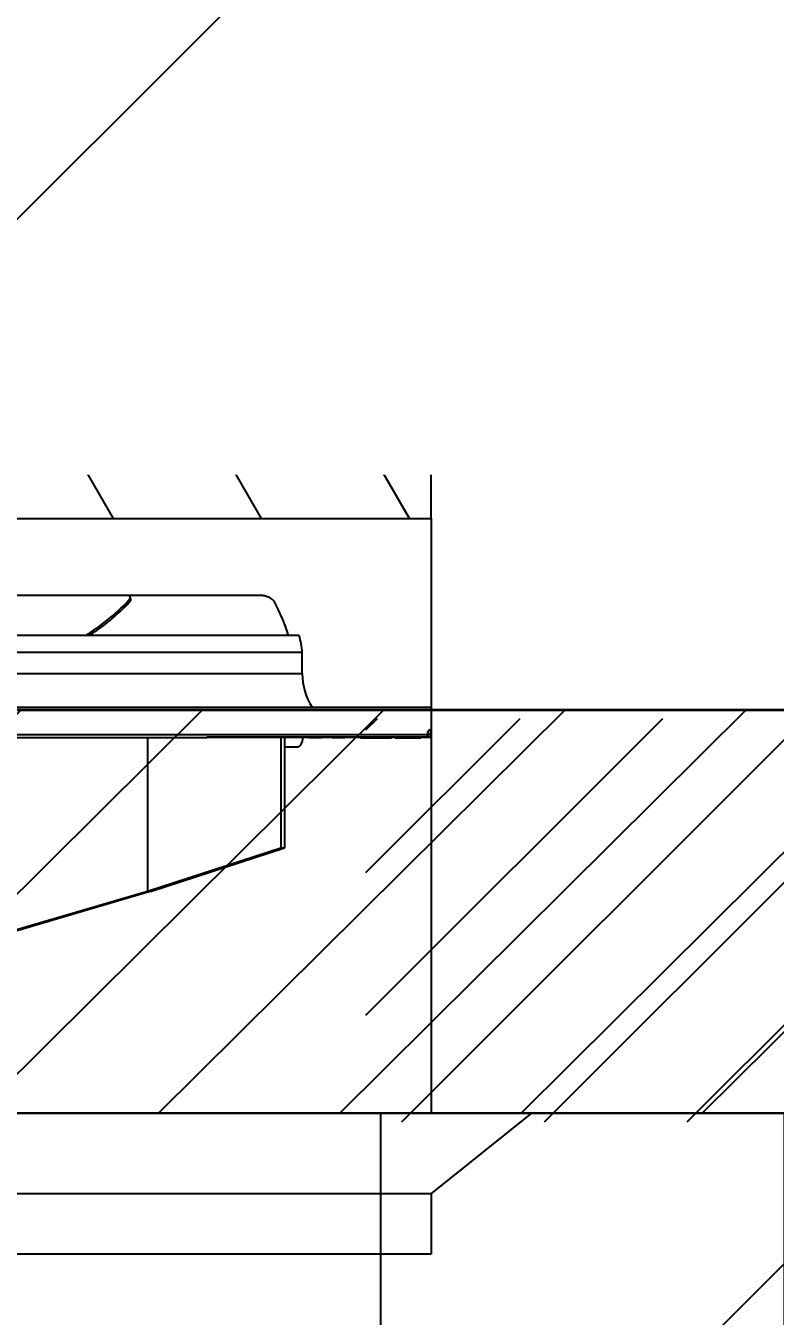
# Model space of a CAD drawing. Extents: x 226317 to 226469, y 8188101 to 8188260.
# Drawn here: x 226421.941 to 226422.313, y 8188167.809 to 8188168.449 of the extents above; entities that cross this region are included whole.
import ezdxf

# ---------------------------------------------------------------- set-up
doc = ezdxf.new("R2010")
doc.units = 0
doc.header["$LTSCALE"] = 15
doc.layers.get('0').update_dxf_attribs({"color": 250})
for name, color, linetype in [('A-ESTRUCTURA-HATCH', 250, 'Continuous'), ('A-ESTRUCTURA-MUROS', 252, 'Continuous'), ('A-HATCH', 250, 'Continuous'), ('A-LINEAS', 250, 'Continuous'), ('A-MOBILIARIO', 250, 'Continuous'), ('L-03_EQUIP-ACCES', 160, 'Continuous'), ('L-04_EQ-MED-CONT', 191, 'Continuous'), ('L-06_EQ-FIN-CONT', 141, 'Continuous'), ('L12 Texto', 12, 'Continuous'), ('L3 Equipos y Ductos', 160, 'Continuous'), ('L4 Linea mediana', 191, 'Continuous'), ('L6 Linea fina', 141, 'Continuous'), ('MURO CF 120', 250, 'Continuous')]:
    doc.layers.add(name, color=color, linetype=linetype)
doc.layers.add('A-MUROS', color=252, linetype='Continuous', lineweight=30)
doc.styles.add('JNV ING', font='romans.shx', dxfattribs={"width": 0.7, "oblique": 8, "height": 0.15})

# ---------------------------------------------------------------- blocks, each defined once
blk = doc.blocks.new('*U79')
at = {"ltscale": 0.5}
blk.add_lwpolyline([(0, 0), (2.405000000004659, 0), (2.405000000004659, 5), (0, 5)], close=True, dxfattribs=at)
blk = doc.blocks.new('EST P2')
at = {"layer": 'A-ESTRUCTURA-HATCH'}
h = blk.add_hatch(dxfattribs=at)
h.set_pattern_fill('ANSI31', color=256, scale=0.02, angle=-1.27e-14)
h.set_pattern_definition([(44.99999999999999, (-226392.077087921, -8188163.059610654), (-0.04490128060534576, 0.04490128060534578), [])])
h.paths.add_polyline_path([(-3.609999800828518, 5.049997551366687), (-3.609999800828518, 4.849997551180422), (-44.78499944024952, 4.849997609853745), (-44.78499937866582, -0.150002358481288), (-46.98999937772169, -0.1500023575499654), (-46.9900000851776, -11.15000259596854), (-3.609999100299319, -11.15005090925843), (-3.609999100299319, -11.40005090925843), (-47.2400000844209, -11.40000240411609), (-47.2400001185888, 0.1499976376071572), (-45.03500012474251, 0.1499976441264153), (-45.03499907316291, 5.049739951267838)])
h.paths.add_polyline_path([(5.875668717751978, 4.849997540004551), (5.875668724213028, 5.04999746195972), (35.52999999574968, 5.049996704794466), (35.52999999574968, 4.849997699260712)])
h.paths.add_polyline_path([(35.5800006974896, -11.1500659417361), (71.88000514596933, -11.1501255556941), (71.88000514596933, -11.40006201900542), (35.5800006974896, -11.40000240504742)])
h.paths.add_polyline_path([(-3.559999100310961, -11.15003591496497), (35.53000069750124, -11.15003591496497), (35.53000069750124, -11.40006590355188), (-3.559999100310961, -11.40006590355188)])
edge = h.paths.add_edge_path()
edge.add_arc((63.30066905263811, -0.1500025354325771), 9.699999993899837, 359.9999991583288, 539.9999991583288)
edge.add_line((53.60066905873828, -0.1500023929402232), (53.80066905874992, -0.1500023929402232))
edge.add_arc((63.30066905263811, -0.1500025354325771), 9.499999993888196, -8.593905818088388e-07, 179.9999991406095, ccw=False)
edge.add_line((72.80066904652631, -0.150002677924931), (73.00066904653795, -0.150002677924931))
h.paths.add_polyline_path([(47.91501720307861, 5.049996227025986), (35.5800006974896, 5.049997347407043), (35.5800006974896, 4.849997348152101), (47.91501677152701, 4.849997607059777)])
edge = h.paths.add_edge_path()
edge.add_arc((63.30067374472856, -0.1500072190538049), 3.300005388395399, 0.001083013335930548, 49.99451371248021)
edge.add_line((65.42211837161449, 2.377740446478128), (65.42216933166492, -0.149981296621263))
edge.add_line((65.42216933166492, -0.149981296621263), (65.27216933167074, -0.149981296621263))
edge.add_line((65.27216933167074, -0.149981296621263), (65.27212526180665, 2.49638928938657))
edge.add_arc((63.30067374501959, -0.1500072181224823), 3.300005387571071, 53.31547490152577, 179.999921187766)
edge.add_line((60.00066835692269, -0.1500026788562536), (59.80066835694015, -0.1500026788562536))
edge.add_arc((63.30067374501959, -0.1500072199851274), 3.50000538808239, 0.0010211422007841975, 179.9999256608235, ccw=False)
edge.add_line((66.80067913257517, -0.1499448418617249), (66.60066855713376, -0.1499448418617249))
edge.add_line((66.60066855713376, -0.1499448418617249), (66.60067913253442, -0.1499448418617249))
h.paths.add_polyline_path([(51.86500159354182, 4.849997512064874), (53.37567124812631, 4.84999814722687), (53.37566821934888, 5.049995731562376), (51.86500180145958, 5.049995731562376)])
at = {"layer": 'A-ESTRUCTURA-MUROS'}
blk.add_lwpolyline([(5.875668717751978, 4.849997540004551), (5.875668724213028, 5.04999746195972), (35.52999999574968, 5.049996704794466), (35.52999999574968, 4.849997699260712), (5.875668717751978, 4.849997540004551)], close=True, dxfattribs=at)

msp = doc.modelspace()

# ---------------------------------------------------------------- hatches: boundary and pattern name
at = {"layer": 'A-HATCH'}
h = msp.add_hatch(dxfattribs=at)
h.set_pattern_fill('_USER', color=8, scale=0.1999999999999993, angle=90, pattern_type=0)
h.set_pattern_definition([(90, (226435.1170880139, 8188159.908668454), (-0.1999999999999996, 1.387778780781446e-17), [])])
h.paths.add_polyline_path([(226403.1870880585, 8188167.909608461), (226403.1870880585, 8188151.909608611), (226434.8670879795, 8188151.909608605), (226434.8670879795, 8188167.909608606)])
at = {"layer": 'L4 Linea mediana', "ltscale": 0.5}
h = msp.add_hatch(dxfattribs=at)
h.set_pattern_fill('ANSI31', color=8, scale=0.02, angle=255)
h.set_pattern_definition([(300.0000000000001, (226421.8421392538, 8188168.324436163), (0.05499261314031186, 0.03174999999999999), [])])
h.paths.add_polyline_path([(226422.1421392538, 8188168.324436163), (226421.5145392396, 8188168.324432912), (226421.5145392396, 8188168.204432912), (226422.1421392538, 8188168.204436162)])
at = {"layer": 'MURO CF 120'}
h = msp.add_hatch(dxfattribs=at)
h.set_pattern_fill('_USER', color=8, scale=0.05, angle=45, style=0, pattern_type=0)
h.set_pattern_definition([(45, (226441.9355481551, 8188203.057413946), (-0.03535533905932738, 0.03535533905932738), [])])
h.paths.add_polyline_path([(226423.5528918005, 8188168.105209492), (226422.1098481291, 8188168.105358257), (226422.1098667162, 8188167.905284358), (226423.5529086401, 8188167.905284286)])

# ---------------------------------------------------------------- linework, layer by layer
at = {"color": 8}
msp.add_line((226424.6533160308, 8188168.809491218, -6.406058199459608e-07), (226421.003144236, 8188168.109491218, -1.438686038975213e-06), dxfattribs=at)
at = {"layer": 'A-LINEAS'}
msp.add_lwpolyline([(226403.1870880585, 8188167.909608461), (226403.1870880585, 8188151.909608611), (226434.8670879795, 8188151.909608605), (226434.8670879795, 8188167.909608606)], close=True, dxfattribs=at)
at = {"layer": 'A-MUROS', "color": 8}
for p, q in [((226424.6533160307, 8188168.10960843), (226421.003144236, 8188168.109608423, -7.980802190292527e-07)), ((226424.6533160307, 8188168.109492497, -6.406058199459608e-07), (226421.0031442473, 8188168.109491253, -1.438686038975213e-06)), ((226439.9920804941, 8188167.909608265), (226420.8531438971, 8188167.909608554, -7.980802190292527e-07))]:
    msp.add_line(p, q, dxfattribs=at)
at = {"layer": 'L-03_EQUIP-ACCES', "color": 8}
for p, q in [((226422.0311296113, 8188168.095921031, -6.111658137980602e-08), (226422.0311296113, 8188168.096021031, -6.111658137980602e-08)), ((226422.1056197263, 8188168.09587103, -6.111658137980602e-08), (226422.1056197263, 8188168.095921031, -6.111658137980602e-08)), ((226422.1068697251, 8188168.09587103, -6.111658137980602e-08), (226422.1056197263, 8188168.09587103, -6.111658137980602e-08)), ((226422.1068697251, 8188168.09587103, -6.111658137980602e-08), (226422.1068697251, 8188168.095921031, -6.111658137980602e-08)), ((226422.1293697335, 8188168.09587103, -6.111658137980602e-08), (226422.1068697251, 8188168.09587103, -6.111658137980602e-08)), ((226422.1071296014, 8188168.095711031, -6.111658137980602e-08), (226422.1071296014, 8188168.09587103, -6.111658137980602e-08)), ((226422.1071296014, 8188168.095711031, -6.111658137980602e-08), (226422.1225982286, 8188168.095711031, -6.111658137980602e-08)), ((226422.1075329758, 8188168.095868531, -6.111658137980602e-08), (226422.1075329758, 8188168.09587103, -6.111658137980602e-08)), ((226422.1079925574, 8188168.095868531, -6.111658137980602e-08), (226422.1079925574, 8188168.09587103, -6.111658137980602e-08)), ((226422.1084528245, 8188168.095868531, -6.111658137980602e-08), (226422.1084528245, 8188168.09587103, -6.111658137980602e-08)), ((226422.1087095417, 8188168.095868531, -6.111658137980602e-08), (226422.1087095417, 8188168.09587103, -6.111658137980602e-08)), ((226422.1087112106, 8188168.095868531, -6.111658137980602e-08), (226422.1087095417, 8188168.095868531, -6.111658137980602e-08)), ((226422.1087112106, 8188168.095868531, -6.111658137980602e-08), (226422.1087112106, 8188168.09587103, -6.111658137980602e-08)), ((226422.1087128796, 8188168.095868531, -6.111658137980602e-08), (226422.1087112106, 8188168.095868531, -6.111658137980602e-08)), ((226422.1087128796, 8188168.095868531, -6.111658137980602e-08), (226422.1087128796, 8188168.09587103, -6.111658137980602e-08)), ((226422.1087145187, 8188168.095868531, -6.111658137980602e-08), (226422.1087128796, 8188168.095868531, -6.111658137980602e-08)), ((226422.1087145187, 8188168.095868531, -6.111658137980602e-08), (226422.1087145187, 8188168.09587103, -6.111658137980602e-08)), ((226422.1087161876, 8188168.095868531, -6.111658137980602e-08), (226422.1087145187, 8188168.095868531, -6.111658137980602e-08)), ((226422.1087161876, 8188168.095868531, -6.111658137980602e-08), (226422.1087161876, 8188168.09587103, -6.111658137980602e-08)), ((226422.1087178566, 8188168.095868531, -6.111658137980602e-08), (226422.1087161876, 8188168.095868531, -6.111658137980602e-08)), ((226422.1087178566, 8188168.095868531, -6.111658137980602e-08), (226422.1087178566, 8188168.09587103, -6.111658137980602e-08)), ((226422.1087194957, 8188168.095868531, -6.111658137980602e-08), (226422.1087178566, 8188168.095868531, -6.111658137980602e-08)), ((226422.1087194957, 8188168.095868531, -6.111658137980602e-08), (226422.1087194957, 8188168.09587103, -6.111658137980602e-08)), ((226422.1087211646, 8188168.095868531, -6.111658137980602e-08), (226422.1087194957, 8188168.095868531, -6.111658137980602e-08)), ((226422.1087211646, 8188168.095868531, -6.111658137980602e-08), (226422.1087211646, 8188168.09587103, -6.111658137980602e-08)), ((226422.1087228037, 8188168.095868531, -6.111658137980602e-08), (226422.1087211646, 8188168.095868531, -6.111658137980602e-08)), ((226422.1087228037, 8188168.095868531, -6.111658137980602e-08), (226422.1087228037, 8188168.09587103, -6.111658137980602e-08)), ((226422.1087244727, 8188168.095868531, -6.111658137980602e-08), (226422.1087228037, 8188168.095868531, -6.111658137980602e-08)), ((226422.1087244727, 8188168.095868531, -6.111658137980602e-08), (226422.1087244727, 8188168.09587103, -6.111658137980602e-08)), ((226422.1087261416, 8188168.095868531, -6.111658137980602e-08), (226422.1087244727, 8188168.095868531, -6.111658137980602e-08)), ((226422.1087261416, 8188168.095868531, -6.111658137980602e-08), (226422.1087261416, 8188168.09587103, -6.111658137980602e-08)), ((226422.1087277807, 8188168.095868531, -6.111658137980602e-08), (226422.1087261416, 8188168.095868531, -6.111658137980602e-08)), ((226422.1087277807, 8188168.095868531, -6.111658137980602e-08), (226422.1087277807, 8188168.09587103, -6.111658137980602e-08)), ((226422.1087294497, 8188168.095868531, -6.111658137980602e-08), (226422.1087277807, 8188168.095868531, -6.111658137980602e-08)), ((226422.1087294497, 8188168.095868531, -6.111658137980602e-08), (226422.1087294497, 8188168.09587103, -6.111658137980602e-08)), ((226422.1087311186, 8188168.095868531, -6.111658137980602e-08), (226422.1087294497, 8188168.095868531, -6.111658137980602e-08)), ((226422.1087311186, 8188168.095868531, -6.111658137980602e-08), (226422.1087311186, 8188168.09587103, -6.111658137980602e-08)), ((226422.1087327577, 8188168.095868531, -6.111658137980602e-08), (226422.1087311186, 8188168.095868531, -6.111658137980602e-08)), ((226422.1087327577, 8188168.095868531, -6.111658137980602e-08), (226422.1087327577, 8188168.09587103, -6.111658137980602e-08)), ((226422.1087344266, 8188168.095868531, -6.111658137980602e-08), (226422.1087327577, 8188168.095868531, -6.111658137980602e-08)), ((226422.1087344266, 8188168.095868531, -6.111658137980602e-08), (226422.1087344266, 8188168.09587103, -6.111658137980602e-08)), ((226422.1087360658, 8188168.095868531, -6.111658137980602e-08), (226422.1087344266, 8188168.095868531, -6.111658137980602e-08)), ((226422.1087360658, 8188168.095868531, -6.111658137980602e-08), (226422.1087360658, 8188168.09587103, -6.111658137980602e-08)), ((226422.1087377347, 8188168.095868531, -6.111658137980602e-08), (226422.1087360658, 8188168.095868531, -6.111658137980602e-08)), ((226422.1087377347, 8188168.095868531, -6.111658137980602e-08), (226422.1087377347, 8188168.09587103, -6.111658137980602e-08)), ((226422.1087394036, 8188168.095868531, -6.111658137980602e-08), (226422.1087377347, 8188168.095868531, -6.111658137980602e-08)), ((226422.1087394036, 8188168.095868531, -6.111658137980602e-08), (226422.1087394036, 8188168.09587103, -6.111658137980602e-08)), ((226422.1087410428, 8188168.095868531, -6.111658137980602e-08), (226422.1087394036, 8188168.095868531, -6.111658137980602e-08)), ((226422.1087410428, 8188168.095868531, -6.111658137980602e-08), (226422.1087410428, 8188168.09587103, -6.111658137980602e-08)), ((226422.1114197351, 8188168.095868531, -6.111658137980602e-08), (226422.1087410428, 8188168.095868531, -6.111658137980602e-08)), ((226422.1114197351, 8188168.095868531, -6.111658137980602e-08), (226422.1114197351, 8188168.09587103, -6.111658137980602e-08)), ((226422.112493632, 8188168.095868531, -6.111658137980602e-08), (226422.1114197351, 8188168.095868531, -6.111658137980602e-08)), ((226422.112493632, 8188168.095868531, -6.111658137980602e-08), (226422.112493632, 8188168.09587103, -6.111658137980602e-08)), ((226422.1136888243, 8188168.095868531, -6.111658137980602e-08), (226422.1136888243, 8188168.09587103, -6.111658137980602e-08)), ((226422.1147924341, 8188168.095868531, -6.111658137980602e-08), (226422.1136888243, 8188168.095868531, -6.111658137980602e-08)), ((226422.1148277499, 8188168.095868531, -6.111658137980602e-08), (226422.1148277499, 8188168.09587103, -6.111658137980602e-08)), ((226422.114980755, 8188168.095868531, -6.111658137980602e-08), (226422.114980755, 8188168.09587103, -6.111658137980602e-08)), ((226422.1152927555, 8188168.095868531, -6.111658137980602e-08), (226422.1152927555, 8188168.09587103, -6.111658137980602e-08)), ((226422.1157476284, 8188168.095868531, -6.111658137980602e-08), (226422.1157476284, 8188168.09587103, -6.111658137980602e-08)), ((226422.1163851596, 8188168.095868531, -6.111658137980602e-08), (226422.1158123292, 8188168.095868531, -6.111658137980602e-08)), ((226422.1163851596, 8188168.095868531, -6.111658137980602e-08), (226422.1163851596, 8188168.09587103, -6.111658137980602e-08)), ((226422.1165360786, 8188168.095868531, -6.111658137980602e-08), (226422.1165360786, 8188168.09587103, -6.111658137980602e-08)), ((226422.1167941071, 8188168.095868531, -6.111658137980602e-08), (226422.1167941071, 8188168.09587103, -6.111658137980602e-08)), ((226422.1168109156, 8188168.095868531, -6.111658137980602e-08), (226422.1168109156, 8188168.09587103, -6.111658137980602e-08)), ((226422.1169960178, 8188168.095868531, -6.111658137980602e-08), (226422.1169960178, 8188168.09587103, -6.111658137980602e-08)), ((226422.1169960178, 8188168.095868531, -6.111658137980602e-08), (226422.1170857526, 8188168.095868531, -6.111658137980602e-08)), ((226422.1170857526, 8188168.095868531, -6.111658137980602e-08), (226422.1170857526, 8188168.09587103, -6.111658137980602e-08)), ((226422.1171937264, 8188168.095868531, -6.111658137980602e-08), (226422.1171205319, 8188168.095868531, -6.111658137980602e-08)), ((226422.1172289528, 8188168.095868531, -6.111658137980602e-08), (226422.1172289528, 8188168.09587103, -6.111658137980602e-08)), ((226422.1172316052, 8188168.095868531, -6.111658137980602e-08), (226422.1172316052, 8188168.09587103, -6.111658137980602e-08)), ((226422.1172751762, 8188168.095868531, -6.111658137980602e-08), (226422.1172751762, 8188168.09587103, -6.111658137980602e-08)), ((226422.1180312611, 8188168.095868531, -6.111658137980602e-08), (226422.1172751762, 8188168.095868531, -6.111658137980602e-08)), ((226422.1180312611, 8188168.095868531, -6.111658137980602e-08), (226422.1180312611, 8188168.09587103, -6.111658137980602e-08)), ((226422.1180312611, 8188168.095868531, -6.111658137980602e-08), (226422.1182668485, 8188168.095868531, -6.111658137980602e-08)), ((226422.1182668485, 8188168.095868531, -6.111658137980602e-08), (226422.1182668485, 8188168.09587103, -6.111658137980602e-08)), ((226422.1182668485, 8188168.095868531, -6.111658137980602e-08), (226422.1191418447, 8188168.095868531, -6.111658137980602e-08)), ((226422.1191418447, 8188168.095868531, -6.111658137980602e-08), (226422.1191418447, 8188168.09587103, -6.111658137980602e-08)), ((226422.1195584811, 8188168.095868531, -6.111658137980602e-08), (226422.1191418447, 8188168.095868531, -6.111658137980602e-08)), ((226422.1195584811, 8188168.095868531, -6.111658137980602e-08), (226422.1195584811, 8188168.09587103, -6.111658137980602e-08)), ((226422.1204207815, 8188168.095868531, -6.111658137980602e-08), (226422.1195584811, 8188168.095868531, -6.111658137980602e-08)), ((226422.1204207815, 8188168.095868531, -6.111658137980602e-08), (226422.1204207815, 8188168.09587103, -6.111658137980602e-08)), ((226422.1205495872, 8188168.095868531, -6.111658137980602e-08), (226422.1204207815, 8188168.095868531, -6.111658137980602e-08)), ((226422.1205495872, 8188168.095868531, -6.111658137980602e-08), (226422.1205495872, 8188168.09587103, -6.111658137980602e-08)), ((226422.1216835059, 8188168.095868531, -6.111658137980602e-08), (226422.1205495872, 8188168.095868531, -6.111658137980602e-08)), ((226422.1216835059, 8188168.095868531, -6.111658137980602e-08), (226422.1216835059, 8188168.09587103, -6.111658137980602e-08)), ((226422.1216835059, 8188168.095868531, -6.111658137980602e-08), (226422.1223229445, 8188168.095868531, -6.111658137980602e-08)), ((226422.1223229445, 8188168.095868531, -6.111658137980602e-08), (226422.1223229445, 8188168.09587103, -6.111658137980602e-08)), ((226422.1232178785, 8188168.095868531, -6.111658137980602e-08), (226422.1223229445, 8188168.095868531, -6.111658137980602e-08)), ((226422.1232178785, 8188168.095868531, -6.111658137980602e-08), (226422.1232178785, 8188168.09587103, -6.111658137980602e-08)), ((226422.1238251604, 8188168.095868531, -6.111658137980602e-08), (226422.1232178785, 8188168.095868531, -6.111658137980602e-08)), ((226422.1238251604, 8188168.095868531, -6.111658137980602e-08), (226422.1238251604, 8188168.09587103, -6.111658137980602e-08)), ((226422.1250421382, 8188168.095868531, -6.111658137980602e-08), (226422.1238251604, 8188168.095868531, -6.111658137980602e-08)), ((226422.1243707813, 8188168.095711031, -6.111658137980602e-08), (226422.1371296026, 8188168.095711031, -6.111658137980602e-08)), ((226422.1250889577, 8188168.095868531, -6.111658137980602e-08), (226422.1250889577, 8188168.09587103, -6.111658137980602e-08)), ((226422.1251001932, 8188168.095868531, -6.111658137980602e-08), (226422.1251001932, 8188168.09587103, -6.111658137980602e-08)), ((226422.1251001932, 8188168.095868531, -6.111658137980602e-08), (226422.1259751894, 8188168.095868531, -6.111658137980602e-08)), ((226422.1259751894, 8188168.095868531, -6.111658137980602e-08), (226422.1259751894, 8188168.09587103, -6.111658137980602e-08)), ((226422.1259751894, 8188168.095868531, -6.111658137980602e-08), (226422.1259976305, 8188168.095868531, -6.111658137980602e-08)), ((226422.1259976305, 8188168.095868531, -6.111658137980602e-08), (226422.1259976305, 8188168.09587103, -6.111658137980602e-08)), ((226422.1269237973, 8188168.095868531, -6.111658137980602e-08), (226422.1259976305, 8188168.095868531, -6.111658137980602e-08)), ((226422.1269237973, 8188168.095868531, -6.111658137980602e-08), (226422.1269237973, 8188168.09587103, -6.111658137980602e-08)), ((226422.1279841043, 8188168.095868531, -6.111658137980602e-08), (226422.1269237973, 8188168.095868531, -6.111658137980602e-08)), ((226422.1279841043, 8188168.095868531, -6.111658137980602e-08), (226422.1279841043, 8188168.09587103, -6.111658137980602e-08)), ((226422.1293697335, 8188168.09587103, -6.111658137980602e-08), (226422.1293697335, 8188168.095921031, -6.111658137980602e-08)), ((226422.1306197323, 8188168.09587103, -6.111658137980602e-08), (226422.1293697335, 8188168.09587103, -6.111658137980602e-08)), ((226422.1306197323, 8188168.09587103, -6.111658137980602e-08), (226422.1306197323, 8188168.095921031, -6.111658137980602e-08)), ((226422.1371296026, 8188168.095711031, -6.111658137980602e-08), (226422.1371296026, 8188168.095921031, -6.111658137980602e-08))]:
    msp.add_line(p, q, dxfattribs=at)
at = {"layer": 'L-03_EQUIP-ACCES', "color": 8, "ltscale": 1.5}
for p, q in [((226422.1421427744, 8188167.969610932, -6.111658137980602e-08), (226422.1421427744, 8188167.909610932, -6.111658137980602e-08)), ((226422.1921427745, 8188167.909610932, -6.111658115776141e-08), (226421.4645432513, 8188167.909607618, -6.111658126878372e-08))]:
    msp.add_line(p, q, dxfattribs=at)
at = {"layer": 'L-04_EQ-MED-CONT', "color": 8, "ltscale": 1.5}
for p, q in [((226422.1421427744, 8188167.869610933, -6.111658137980602e-08), (226422.1921427745, 8188167.909610932, -6.111658137980602e-08)), ((226422.1421427744, 8188167.869610933, -6.111658115776141e-08), (226421.5145432513, 8188167.869607618, -6.111658126878372e-08))]:
    msp.add_line(p, q, dxfattribs=at)
at = {"layer": 'L-06_EQ-FIN-CONT', "color": 8, "ltscale": 1.5}
for p, q in [((226422.1421427744, 8188167.869610933, -6.111658137980602e-08), (226422.1421427744, 8188167.839610932, -6.111658137980602e-08)), ((226422.1421427744, 8188167.839610932, -6.111658115776141e-08), (226421.5145432513, 8188167.839607618, -6.111658126878372e-08))]:
    msp.add_line(p, q, dxfattribs=at)
at = {"layer": 'L3 Equipos y Ductos', "color": 8}
for p, q in [((226422.0767607965, 8188168.146399788, -6.111658137980602e-08), (226421.5799176969, 8188168.146399788, -6.111658137980602e-08)), ((226422.0783392467, 8188168.13795499, -6.111658137980602e-08), (226421.5783392467, 8188168.13795499, -6.111658137980602e-08)), ((226422.0783392467, 8188168.127421032, -6.111658137980602e-08), (226421.5783392467, 8188168.127421032, -6.111658137980602e-08)), ((226421.5145392395, 8188168.110911396, -6.111658137980602e-08), (226422.1421392538, 8188168.110911396, -6.111658137980602e-08)), ((226422.1421392538, 8188168.110911396, -6.111658137980602e-08), (226422.1421392538, 8188168.099661396, -6.111658137980602e-08)), ((226421.5162220277, 8188168.097431031, -6.111658137980602e-08), (226422.1404564656, 8188168.097431031, -6.111658137980602e-08)), ((226422.1404681779, 8188168.097421031, -6.111658137980602e-08), (226422.1406196035, 8188168.097421031, -6.111658137980602e-08)), ((226422.1406296171, 8188168.097431031, -6.111658137980602e-08), (226422.1406296171, 8188168.098796553, -6.111658137980602e-08)), ((226422.1421295978, 8188168.097431031, -6.111658137980602e-08), (226422.1421295978, 8188168.09966137, -6.111658137980602e-08)), ((226421.5162103154, 8188168.095921031, -6.111658137980602e-08), (226422.0311296113, 8188168.095921031, -6.111658137980602e-08)), ((226422.0016584523, 8188168.095921031, -6.111658137980602e-08), (226422.0016584523, 8188168.082021032, -6.111658137980602e-08)), ((226422.0016586013, 8188168.095921031, -6.111658137980602e-08), (226422.0016586013, 8188168.082021032, -6.111658137980602e-08)), ((226422.1421295978, 8188168.096021031, -6.111658137980602e-08), (226422.0311296113, 8188168.096021031, -6.111658137980602e-08)), ((226422.1421295978, 8188168.095921031, -6.111658137980602e-08), (226422.0311296113, 8188168.095921031, -6.111658137980602e-08)), ((226422.0677022763, 8188168.095921031, -6.111658137980602e-08), (226422.0677022763, 8188168.082021032, -6.111658137980602e-08)), ((226422.0696133502, 8188168.095921031, -6.111658137980602e-08), (226422.0696133502, 8188168.082021032, -6.111658137980602e-08)), ((226422.0696133502, 8188168.091161031, -6.111658137980602e-08), (226422.0759470142, 8188168.091161031, -6.111658137980602e-08)), ((226422.0699680723, 8188168.095911031, -6.111658137980602e-08), (226422.0699680723, 8188168.095921031, -6.111658137980602e-08)), ((226422.0711594202, 8188168.095911031, -6.111658137980602e-08), (226422.0711594202, 8188168.095921031, -6.111658137980602e-08)), ((226422.0732821353, 8188168.095911031, -6.111658137980602e-08), (226422.0732821353, 8188168.095921031, -6.111658137980602e-08)), ((226422.0765911467, 8188168.095911031, -6.111658137980602e-08), (226422.0765911467, 8188168.095921031, -6.111658137980602e-08)), ((226422.0816296019, 8188168.095911031, -6.111658137980602e-08), (226422.0816296019, 8188168.095921031, -6.111658137980602e-08)), ((226422.0816296019, 8188168.095911031, -6.111658137980602e-08), (226422.0879296042, 8188168.095911031, -6.111658137980602e-08)), ((226422.0879296042, 8188168.095911031, -6.111658137980602e-08), (226422.0879296042, 8188168.095921031, -6.111658137980602e-08)), ((226422.0929680742, 8188168.095911031, -6.111658137980602e-08), (226422.0929680742, 8188168.095921031, -6.111658137980602e-08)), ((226422.0931296028, 8188168.095911031, -6.111658137980602e-08), (226422.0931296028, 8188168.095921031, -6.111658137980602e-08)), ((226422.0931296028, 8188168.095911031, -6.111658137980602e-08), (226422.0994296052, 8188168.095911031, -6.111658137980602e-08)), ((226422.0994296052, 8188168.095911031, -6.111658137980602e-08), (226422.0994296052, 8188168.095921031, -6.111658137980602e-08)), ((226422.0995911635, 8188168.095911031, -6.111658137980602e-08), (226422.0995911635, 8188168.095921031, -6.111658137980602e-08)), ((226422.1421295978, 8188168.095921031, -6.111658137980602e-08), (226422.1421295978, 8188168.096021031, -6.111658137980602e-08)), ((226422.0016584523, 8188168.081911031, -6.111658137980602e-08), (226422.0016584523, 8188168.019472859, -6.111658137980602e-08)), ((226422.0016586013, 8188168.081911031, -6.111658137980602e-08), (226422.0016586013, 8188168.019552304, -6.111658137980602e-08)), ((226422.0677022763, 8188168.081911031, -6.111658137980602e-08), (226422.0677022763, 8188168.040921031, -6.111658137980602e-08)), ((226422.0696133502, 8188168.081911031, -6.111658137980602e-08), (226422.0696133502, 8188168.040921031, -6.111658137980602e-08)), ((226422.0677022763, 8188168.040921031, -6.111658137980602e-08), (226422.0016586013, 8188168.019552304, -6.111658137980602e-08)), ((226422.0696133502, 8188168.040921031, -6.111658137980602e-08), (226422.0035696901, 8188168.019552304, -6.111658137980602e-08)), ((226422.0696133502, 8188168.040921031, -6.111658137980602e-08), (226422.0677022763, 8188168.040921031, -6.111658137980602e-08)), ((226422.0016584523, 8188168.019472859, -6.111658137980602e-08), (226421.7518517129, 8188167.946182407, -6.111658137980602e-08)), ((226422.0030521877, 8188168.019472859, -6.111658137980602e-08), (226421.7532454483, 8188167.946182407, -6.111658137980602e-08)), ((226422.0030521877, 8188168.019472859, -6.111658137980602e-08), (226422.0016584523, 8188168.019472859, -6.111658137980602e-08)), ((226422.0035696901, 8188168.019552304, -6.111658137980602e-08), (226422.0016586013, 8188168.019552304, -6.111658137980602e-08))]:
    msp.add_line(p, q, dxfattribs=at)
at = {"layer": 'L3 Equipos y Ductos', "color": 8, "elevation": -6.111658126115444e-08}
msp.add_lwpolyline([(226422.1421392538, 8188168.204436162), (226422.1421427744, 8188167.909610932)], dxfattribs=at)
at = {"layer": 'L3 Equipos y Ductos', "color": 8, "elevation": -6.111658137980602e-08, "flags": 128}
msp.add_lwpolyline([(226422.0759470142, 8188168.091161031), (226422.0764689721, 8188168.091252493), (226422.0769708879, 8188168.091523364), (226422.0774334498, 8188168.091963235), (226422.0778388806, 8188168.092555203), (226422.0781716235, 8188168.093276517), (226422.0784188785, 8188168.094099457), (226422.0785711087, 8188168.094992401), (226422.0786225177, 8188168.095921031)], dxfattribs=at)
at = {"layer": 'L3 Equipos y Ductos', "color": 8}
for centre, radius, start, end in [((226422.0476028113, 8188168.136579825, -6.111658137980602e-08), 0.030767182753828, 2.561735359158079, 18.61273721573177), ((226422.1083392467, 8188168.127421031, -6.111658137980602e-08), 0.0300000000000004, 180, 213.3890490445036), ((226422.1421392466, 8188168.097911396, -6.111658137980602e-08), 0.00175, 90, 195.9318807220297)]:
    msp.add_arc(centre, radius, start, end, dxfattribs=at)
for points in [[(226422.0783392467, 8188168.127421032, -6.111658137980602e-08), (226422.0783392467, 8188168.13795499, -6.111658137980602e-08)], [(226422.1404681779, 8188168.097421031, -6.111658137980602e-08), (226422.1404681779, 8188168.095921031, -6.111658137980602e-08)], [(226422.1406196035, 8188168.095921031, -6.111658137980602e-08), (226422.1406196035, 8188168.097421031, -6.111658137980602e-08)], [(226422.1406196035, 8188168.097421031, -6.111658137980602e-08), (226422.1406296171, 8188168.097431031, -6.111658137980602e-08)], [(226422.1421295978, 8188168.097431031, -6.111658137980602e-08), (226422.1408293821, 8188168.097431031, -6.111658137980602e-08)], [(226422.0016586013, 8188168.019552304, -6.111658137980602e-08), (226422.0016584523, 8188168.019472859, -6.111658137980602e-08)], [(226422.0035696901, 8188168.019552304, -6.111658137980602e-08), (226422.0030521877, 8188168.019472859, -6.111658137980602e-08)]]:
    msp.add_open_spline(points, degree=1, dxfattribs=at)
for points, knots in [([(226422.1404564656, 8188168.097431031, -6.111658137980602e-08), (226422.1404574401, 8188168.097233163, -6.111658137980602e-08), (226422.140459389, 8188168.096837423, -6.111658137980602e-08), (226422.1404622961, 8188168.096338323, -6.111658137980602e-08), (226422.1404652675, 8188168.095989116, -6.111658137980602e-08), (226422.1404672078, 8188168.095943726, -6.111658137980602e-08), (226422.1404681779, 8188168.095921031, -6.111658137980602e-08)], [0, 0, 0, 0, 0.2499972530398402, 0.5000016675929102, 0.749994474208791, 1, 1, 1, 1]), ([(226422.1411416806, 8188168.096021031, -6.111658137980602e-08), (226422.1412202503, 8188168.09605185, -6.111658137980602e-08), (226422.1414221171, 8188168.096131034, -6.111658137980602e-08), (226422.141699411, 8188168.096352656, -6.111658137980602e-08), (226422.1419287659, 8188168.096650921, -6.111658137980602e-08), (226422.142093488, 8188168.097015077, -6.111658137980602e-08), (226422.1421163272, 8188168.097278166, -6.111658137980602e-08), (226422.1421295978, 8188168.097431031, -6.111658137980602e-08)], [0, 0, 0, 0, 0.1378612929638349, 0.3542031401492023, 0.5705577996900916, 0.7504757070990521, 1, 1, 1, 1])]:
    msp.add_open_spline(points, degree=3, knots=knots, dxfattribs=at)
at = {"layer": 'L4 Linea mediana', "color": 8}
for p, q in [((226421.9918355025, 8188168.166299759, -6.111658137980602e-08), (226421.9149840973, 8188168.166299759, -6.111658137980602e-08)), ((226421.9917941667, 8188168.16187024, -6.111658137980602e-08), (226421.9914877839, 8188168.162842273, -6.111658137980602e-08)), ((226422.0570962556, 8188168.166299759, -6.111658137980602e-08), (226421.9918355025, 8188168.166299759, -6.111658137980602e-08))]:
    msp.add_line(p, q, dxfattribs=at)
at = {"layer": 'L4 Linea mediana', "color": 8, "ltscale": 0.5, "elevation": -6.111658126115444e-08}
msp.add_lwpolyline([(226422.1421392538, 8188168.324436163), (226421.5145392396, 8188168.324432912), (226421.5145392396, 8188168.204432912), (226422.1421392538, 8188168.204436162), (226422.1421392538, 8188168.324436163)], dxfattribs=at)
at = {"layer": 'L4 Linea mediana', "color": 8}
for points, knots in [([(226421.9708741583, 8188168.146399788, -6.111658137980602e-08), (226421.9714744872, 8188168.146763358, -6.111658137980602e-08), (226421.9744971233, 8188168.148593926, -6.111658137980602e-08), (226421.9794822095, 8188168.152256068, -6.111658137980602e-08), (226421.9858194214, 8188168.157347379, -6.111658137980602e-08), (226421.9895989126, 8188168.161011207, -6.111658137980602e-08), (226421.9914877839, 8188168.162842273, -6.111658137980602e-08)], [0, 0, 0, 0, 0.0762800309374058, 0.3840674067783158, 0.6921761898785889, 1, 1, 1, 1]), ([(226421.9725326724, 8188168.146399788, -6.111658137980602e-08), (226421.9735666965, 8188168.147039723, -6.111658137980602e-08), (226421.9777997597, 8188168.149659474, -6.111658137980602e-08), (226421.9843262444, 8188168.154795174, -6.111658137980602e-08), (226421.9893359469, 8188168.159541337, -6.111658137980602e-08), (226421.9917941667, 8188168.16187024, -6.111658137980602e-08)], [0, 0, 0, 0, 0.1413533842278209, 0.5786691537862815, 1, 1, 1, 1]), ([(226421.9914877839, 8188168.162842273, -6.111658137980602e-08), (226421.9919385548, 8188168.163348453, -6.111658137980602e-08), (226421.992840493, 8188168.16436126, -6.111658137980602e-08), (226421.9932046017, 8188168.165526943, -6.111658137980602e-08), (226421.9928389616, 8188168.166197604, -6.111658137980602e-08), (226421.9921321556, 8188168.166269558, -6.111658137980602e-08), (226421.9918355025, 8188168.166299759, -6.111658137980602e-08)], [0, 0, 0, 0, 0.2714623957578437, 0.5431635501690995, 0.8082614561252405, 1, 1, 1, 1]), ([(226421.9917941667, 8188168.16187024, -6.111658137980602e-08), (226421.9922324585, 8188168.162367275, -6.111658137980602e-08), (226421.9931094198, 8188168.163361775, -6.111658137980602e-08), (226421.9935322723, 8188168.164339696, -6.111658137980602e-08), (226421.9933118995, 8188168.164615931, -6.111658137980602e-08), (226421.9932652838, 8188168.164674363, -6.111658137980602e-08)], [0, 0, 0, 0, 0.4406502592404148, 0.8816803208551149, 0.9999999999999998, 0.9999999999999998, 0.9999999999999998, 0.9999999999999998]), ([(226422.0647645123, 8188168.162842273, -6.111658137980602e-08), (226422.064417034, 8188168.163348453, -6.111658137980602e-08), (226422.0637217734, 8188168.164361256, -6.111658137980602e-08), (226422.061659869, 8188168.165526944, -6.111658137980602e-08), (226422.0593431294, 8188168.166197605, -6.111658137980602e-08), (226422.0577605023, 8188168.166269559, -6.111658137980602e-08), (226422.0570962556, 8188168.166299759, -6.111658137980602e-08)], [0, 0, 0, 0, 0.2714628482097364, 0.5431630754178748, 0.8082602911526775, 1, 1, 1, 1]), ([(226422.0714549102, 8188168.146399788, -6.111658137980602e-08), (226422.0713594935, 8188168.146763358, -6.111658137980602e-08), (226422.0708790747, 8188168.14859392, -6.111658137980602e-08), (226422.0695339103, 8188168.152256072, -6.111658137980602e-08), (226422.067447139, 8188168.157347377, -6.111658137980602e-08), (226422.0656584452, 8188168.161011206, -6.111658137980602e-08), (226422.0647645123, 8188168.162842273, -6.111658137980602e-08)], [0, 0, 0, 0, 0.0762801826984877, 0.3840673334312512, 0.6921762258087472, 1, 1, 1, 1])]:
    msp.add_open_spline(points, degree=3, knots=knots, dxfattribs=at)
msp.add_open_spline([(226421.9933538116, 8188168.164703554, -6.111658137980602e-08), (226421.9930456109, 8188168.165681324, -6.111658137980602e-08)], degree=1, dxfattribs=at)

# ---------------------------------------------------------------- block references
msp.add_blockref('EST P2', (226392.077087921, 8188163.059610648))
at = {"layer": 'A-MOBILIARIO', "color": 8, "rotation": 7.056432374225115e-07}
msp.add_blockref('*U79', (226420.0770879882, 8188162.909608661), dxfattribs=at)

# ---------------------------------------------------------------- next in the draw order: texts
at = {"layer": 'L12 Texto', "color": 8, "ltscale": 1.5, "insert": (226421.246892555, 8188168.406259044, -6.111658137980602e-08), "char_height": 0.15, "attachment_point": 1, "style": 'JNV ING', "bg_fill": 3, "box_fill_scale": 1.2, "bg_fill_color": 256, "bg_fill_transparency": 0}
msp.add_mtext_dynamic_manual_height_columns('DG', width=1.99485467708854, gutter_width=0.75, heights=[0], dxfattribs=at)

# ---------------------------------------------------------------- next in the draw order: hatches: boundary and pattern name
at = {"layer": 'L6 Linea fina'}
h = msp.add_hatch(dxfattribs=at)
h.set_pattern_fill('ANSI31', color=4, scale=0.2)
h.set_pattern_definition([(45, (0, -40), (-0.4490128060534577, 0.4490128060534577), [])])
h.paths.add_polyline_path([(226415.2720893624, 8188168.109608246), (226420.8531414536, 8188168.109608261), (226420.8531414824, 8188168.959545854), (226424.8031645052, 8188168.95954586), (226424.8031645076, 8188168.109607432), (226427.6070886016, 8188168.10960736), (226427.6070892358, 8188151.659544753), (226415.2720893623, 8188151.659542518)])

doc.saveas('drawing.dxf')
